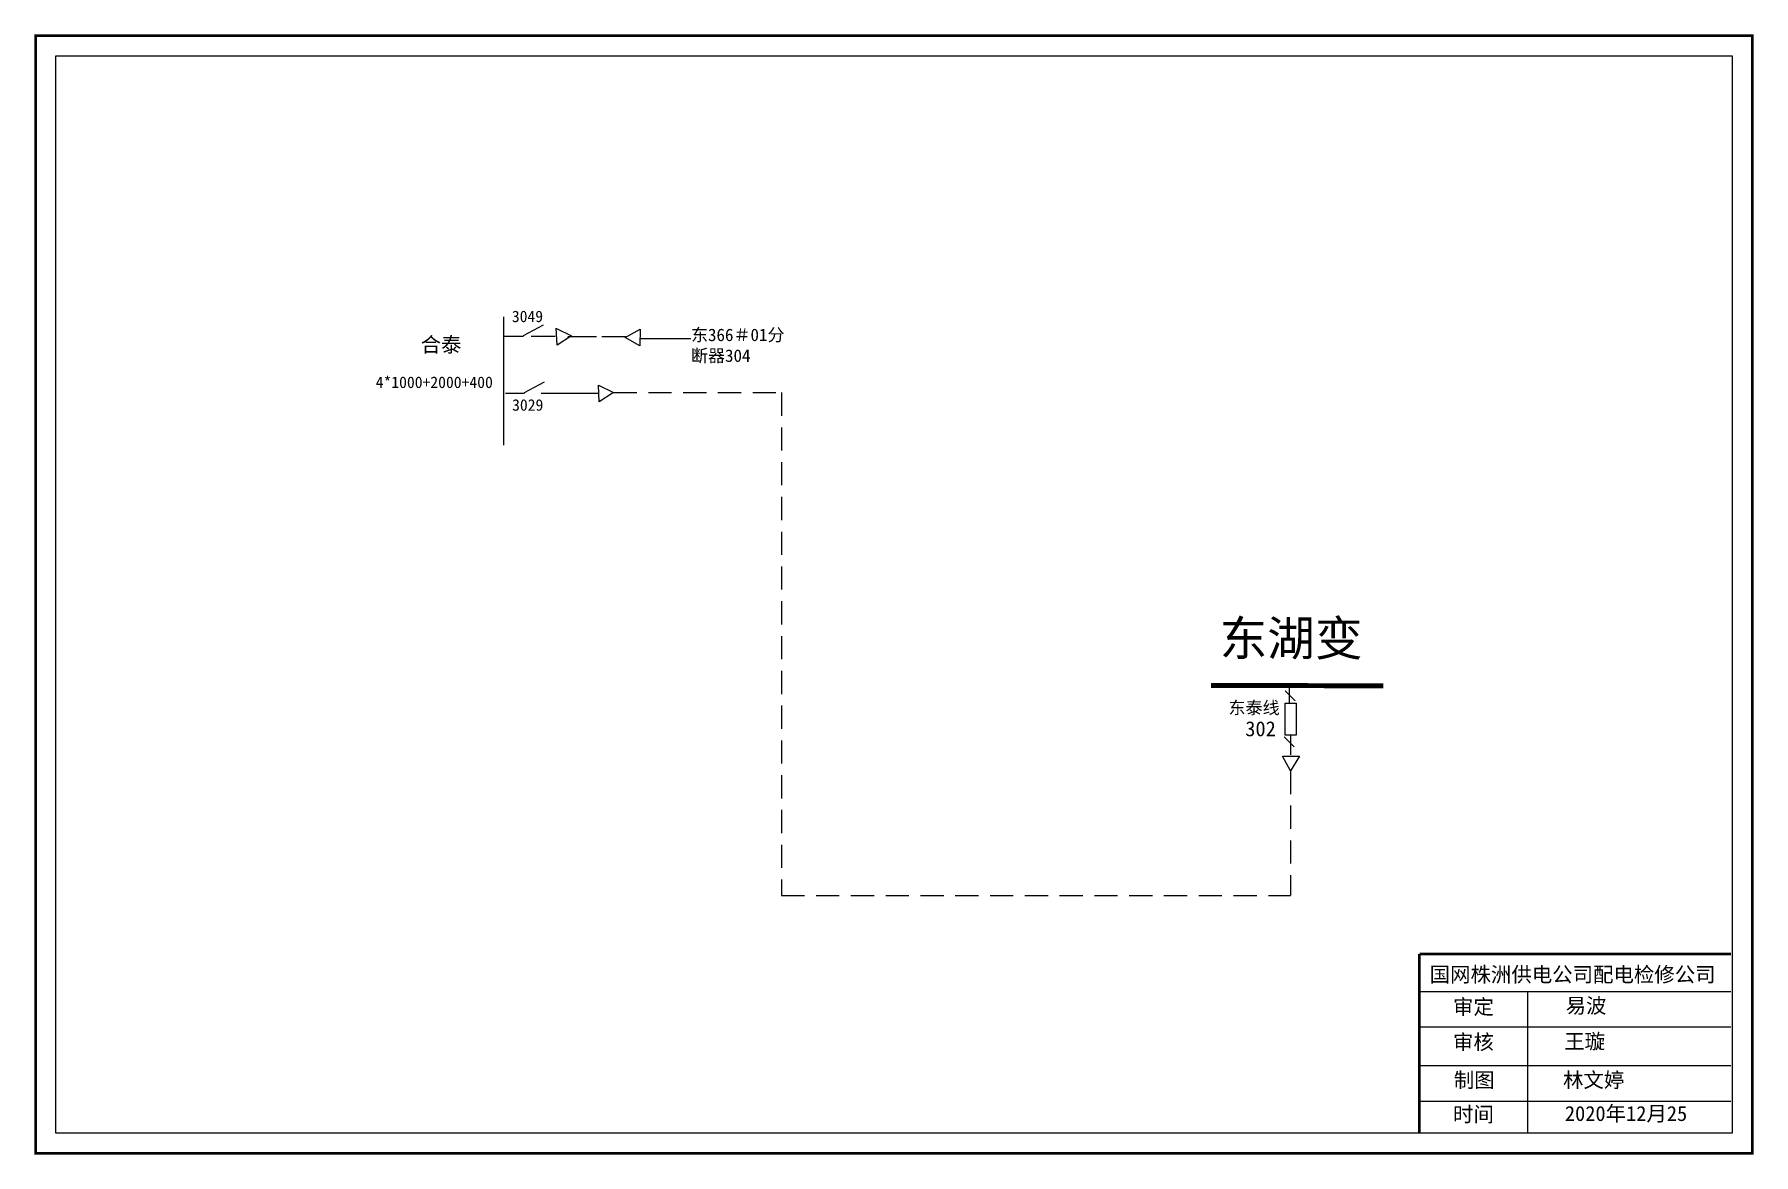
# Model space of a CAD drawing. Extents: x 0 to 344, y 0 to 224.
import ezdxf

# ---------------------------------------------------------------- set-up
doc = ezdxf.new("R2010")
doc.units = 0
doc.header["$LTSCALE"] = 0.774411
doc.linetypes.add('ACAD_ISO02W100', pattern=[15, 12, -3])
doc.linetypes.add('HIDDENX2', pattern=[0.75, 0.5, -0.25])
doc.layers.get('0').update_dxf_attribs({"linetype": 'CONTINUOUS'})
doc.styles.get("Standard").update_dxf_attribs({"font": 'simkai_0.ttf', "height": 2.5})
doc.styles.add('字体', font='simkai_0.ttf', dxfattribs={"height": 2.5})

msp = doc.modelspace()

# ---------------------------------------------------------------- linework, layer by layer
at = {"linetype": 'Continuous'}
for p, q in [((93.86, 141.99), (93.86, 167.69)), ((97.81, 163.99), (101.78, 166.11)), ((104.5, 162.07), (104.36, 165.45)), ((104.38, 165.41), (107.39, 163.93)), ((97.81, 163.75), (93.98, 163.75)), ((104.13, 163.76), (99.35, 163.76)), ((107.39, 163.93), (104.5, 162.07)), ((112.4, 163.73), (106.66, 163.73)), ((118.27, 163.73), (113.5, 163.73)), ((118.16, 163.6), (121.16, 165.28)), ((121.07, 161.94), (118.16, 163.6)), ((121.16, 165.28), (121.09, 161.9)), ((121.22, 163.39), (131.32, 163.39)), ((98, 152.34), (94.18, 152.34)), ((98, 152.58), (101.97, 154.71)), ((112.94, 152.34), (101.33, 152.34)), ((112.95, 150.69), (112.81, 154.06)), ((112.83, 154.03), (115.84, 152.55)), ((115.84, 152.55), (112.95, 150.69)), ((252.4, 90.81), (250.42, 92.79)), ((252.18, 81.58), (250.2, 83.56)), ((251.48, 83.9), (251.48, 79.95)), ((251.49, 76.75), (249.86, 79.71)), ((249.9, 79.69), (253.24, 79.71)), ((253.24, 79.71), (251.49, 76.75)), ((277.33, 32.54), (339.7, 32.54)), ((298.98, 32.53), (298.98, 4.2)), ((277.33, 25.44), (339.7, 25.44)), ((277.33, 17.69), (339.7, 17.69)), ((277.33, 10.59), (339.7, 10.59))]:
    msp.add_line(p, q, dxfattribs=at)
at = {"linetype": 'ACAD_ISO02W100'}
msp.add_line((251.26, 90.32), (251.26, 93.41), dxfattribs=at)
at = {"linetype": 'Continuous', "const_width": 0.5}
msp.add_lwpolyline([(0.03, 224.07), (344.01, 224.07), (344.01, 0.1), (0.03, 0.1)], close=True, dxfattribs=at)
at = {"linetype": 'Continuous'}
msp.add_lwpolyline([(4.08, 220.02), (339.96, 220.02), (339.96, 4.15), (4.08, 4.15)], close=True, dxfattribs=at)
at = {"linetype": 'HIDDENX2', "ltscale": 12}
for points in [[(115.84, 152.55), (149.45, 152.55), (149.45, 51.75), (251.49, 51.75)], [(251.49, 76.75), (251.49, 51.75)]]:
    msp.add_lwpolyline(points, dxfattribs=at)
at = {"linetype": 'Continuous'}
for points, const_width in [([(270.06, 93.81), (235.51, 93.83)], 1), ([(277.29, 40.05), (277.29, 4.32)], 0.5), ([(277.33, 40.05), (339.7, 40.05)], 0.5)]:
    msp.add_lwpolyline(points, dxfattribs=dict(at, const_width=const_width))
at = {"linetype": 'ACAD_ISO02W100'}
msp.add_lwpolyline([(252.59, 83.92), (250.38, 83.92), (250.38, 90.32), (252.59, 90.32)], close=True, dxfattribs=at)

# ---------------------------------------------------------------- texts
at = {"char_height": 2.3, "width": 16.4292, "attachment_point": 1}
for s, insert in [('3049', (95.45, 168.96)), ('4*1000+2000+400', (68.17, 155.76)), ('3029', (95.5, 151.21))]:
    msp.add_mtext(s, dxfattribs=dict(at, insert=insert))
at = {"linetype": 'Continuous', "attachment_point": 1, "style": '字体'}
for s, insert, char_height, width in [('东366＃01分断器304', (131.34, 165.36), 2.5, 18.6984), ('国网株洲供电公司配电检修公司', (279.35, 37.45), 3, 82.0179), ('审定', (284.03, 30.98), 3, 23.4615), ('易波', (306.59, 31.21), 3, 23.4615), ('审核', (284.03, 23.92), 3, 23.4615), ('王璇', (306.31, 24.05), 3, 33.0539), ('制图', (284.19, 16.3), 3, 23.4615), ('林文婷', (306.07, 16.3), 3, 23.4615), ('时间', (284.03, 9.42), 3, 23.4615), ('2020年12月25', (306.44, 9.59), 3, 24.6285)]:
    msp.add_mtext(s, dxfattribs=dict(at, insert=insert, char_height=char_height, width=width))
at = {"insert": (77.17, 163.65), "char_height": 3, "width": 20.4447, "attachment_point": 1, "style": '字体'}
msp.add_mtext('合泰', dxfattribs=at)
at = {"color": 7, "linetype": 'Continuous', "insert": (237.25, 106.82), "char_height": 7, "width": 132.2648, "attachment_point": 1, "style": '字体'}
msp.add_mtext('东湖变', dxfattribs=at)
at = {"linetype": 'Continuous', "attachment_point": 1}
for s, insert, char_height, width in [('东泰线', (239.05, 90.65), 2.5, 10.3155), ('302', (242.4, 86.68), 3, 6.7865)]:
    msp.add_mtext(s, dxfattribs=dict(at, insert=insert, char_height=char_height, width=width))

doc.saveas('drawing.dxf')
